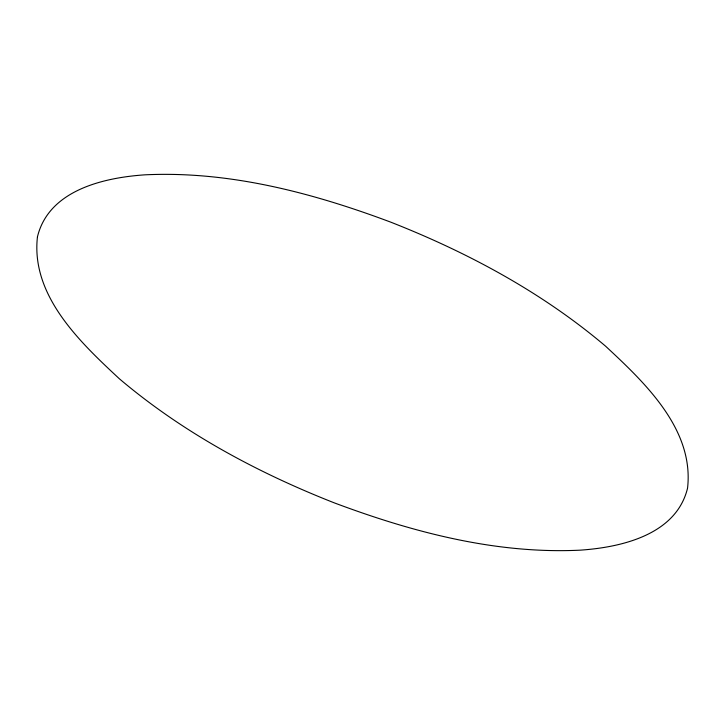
<?xml version="1.0" encoding="UTF-8"?>
<svg xmlns="http://www.w3.org/2000/svg" width="725" height="725" viewBox="0 0 725 725"><rect width="100%" height="100%" fill="white"/><g stroke="black" fill="none" stroke-linecap="round" stroke-linejoin="round"><path stroke-width="1.09" d="M37.446 236.848C30.731 295.7 80.149 342.282 119.407 378.812C182.881 432.589 257.076 472.492 334.252 502.851C412.579 532.204 495.827 554.217 580.136 550.166C621.497 547.339 676.28 534.76 687.554 488.152C694.269 429.3 644.851 382.718 605.592 346.188C542.119 292.411 467.924 252.508 390.748 222.149C312.421 192.796 229.172 170.783 144.864 174.834C103.503 177.661 48.72 190.24 37.446 236.848"/></g></svg>
